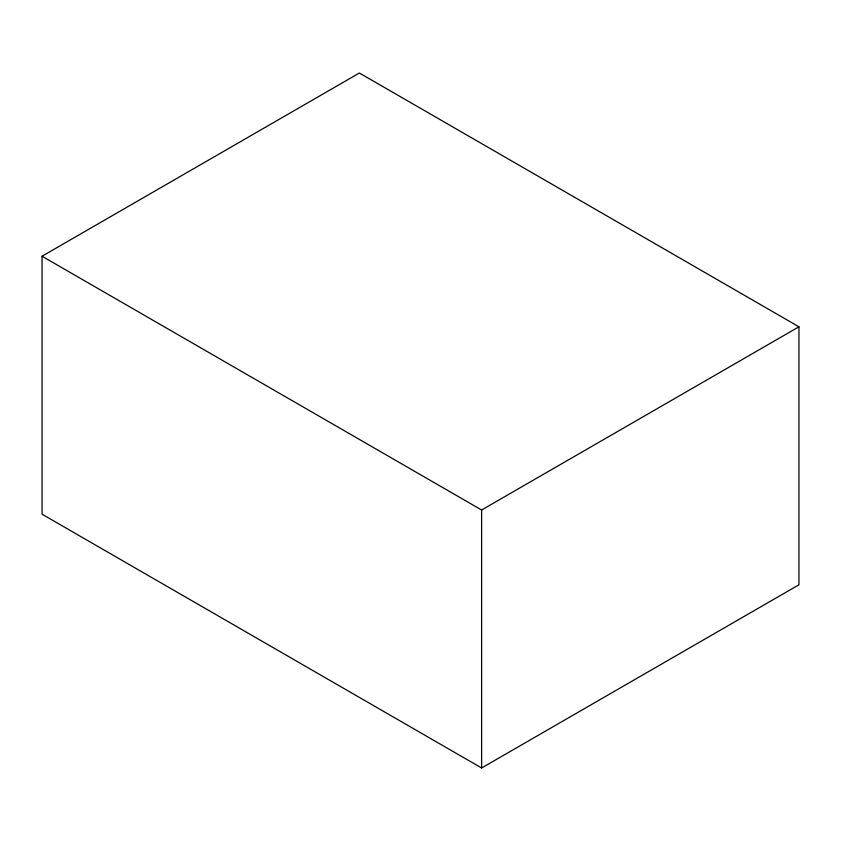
<?xml version="1.0" encoding="UTF-8"?>
<svg xmlns="http://www.w3.org/2000/svg" width="841" height="841" viewBox="0 0 841 841"><rect width="100%" height="100%" fill="white"/><g stroke="black" fill="none" stroke-linecap="round" stroke-linejoin="round"><path stroke-width="1.26" d="M42.05 256.221L359.38 73.009L798.95 326.802L798.95 584.779L481.62 767.991L42.05 514.198L42.05 256.221L481.62 510.003L798.95 326.802M481.62 510.003L481.62 767.991"/></g></svg>
